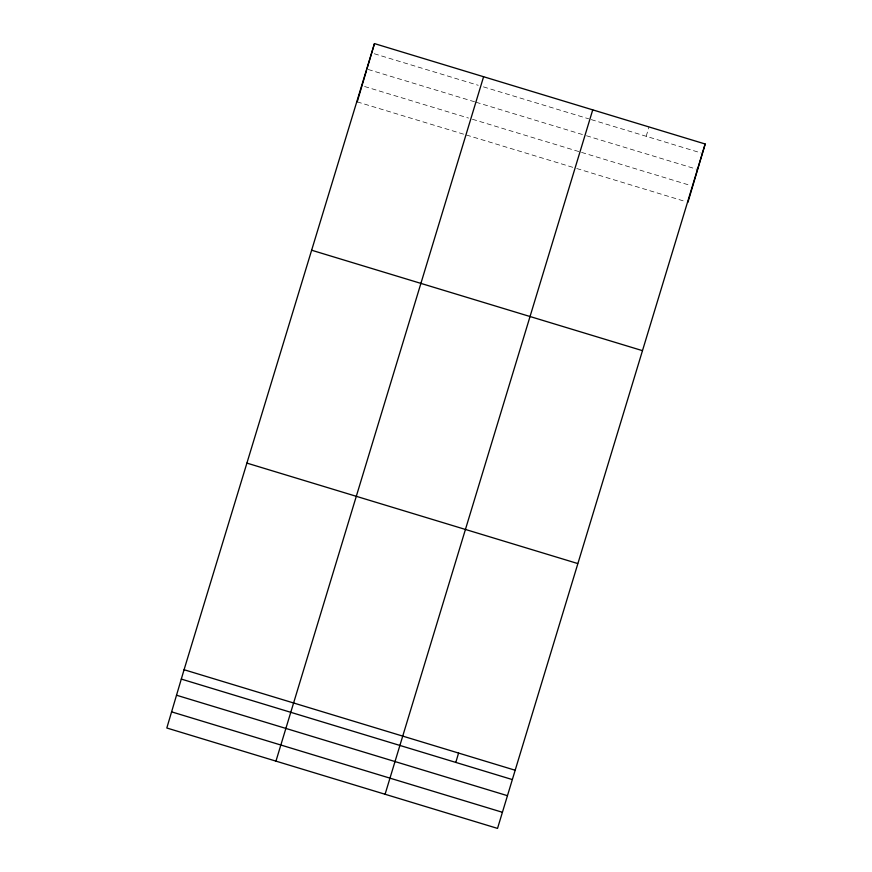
<?xml version="1.0" encoding="UTF-8"?>
<svg xmlns="http://www.w3.org/2000/svg" width="872" height="872" viewBox="0 0 872 872"><rect width="100%" height="100%" fill="white"/><g stroke="black" fill="none" stroke-linecap="round" stroke-linejoin="round"><path stroke-width="0.65" stroke-dasharray="4.36 3.27" d="M646.196 136.283L648.964 126.931M374.295 53.748L478.238 85.293M483.426 86.873L588.676 118.821M591.249 119.606L701.143 152.971M368.213 69.488L474.75 101.839M476.047 102.231L582.594 134.571M586.464 135.749L697.633 169.495M364.583 86.513L468.526 118.069M472.428 119.257L578.964 151.597M581.537 152.382L690.155 185.355M357.204 101.871L463.74 134.212M466.346 134.996L572.882 167.348M576.763 168.525L685.37 201.497"/><path stroke-width="1.31" d="M184.068 669.729L166.814 728L497.531 828.4L705.186 144L374.47 43.6L184.068 669.729L514.796 770.129M357.204 101.871L366.534 70.37M366.916 69.095L374.47 43.6M275.955 761.136L483.6 76.736M385.086 794.261L592.742 109.861M455.805 762.422L458.574 753.059M687.932 202.271L705.186 144M311.631 250.22L642.359 350.62M246.907 463.108L577.624 563.508M181.3 679.081L512.028 779.481M176.515 695.224L507.242 795.624M171.599 711.857L502.316 812.257"/></g></svg>
